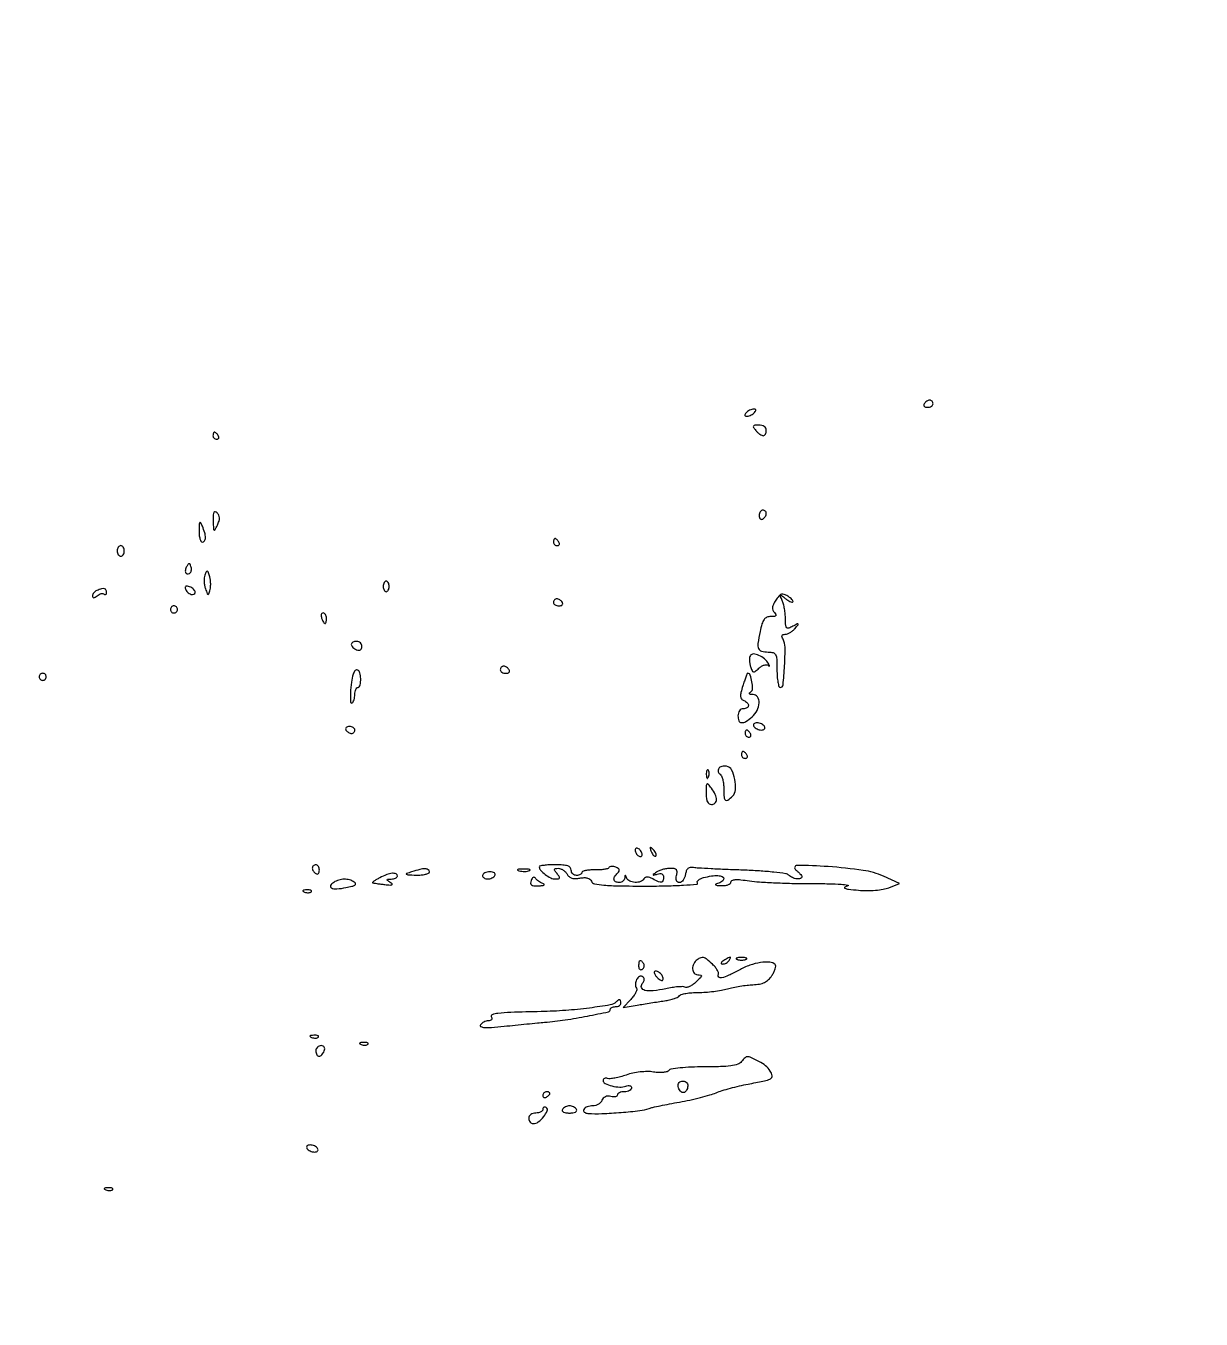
# Model space of a CAD drawing. Extents: x 0 to 4160, y 0 to 3120.
# Drawn here: x 938.2 to 1269.6, y 2323.9 to 2688.6 of the extents above; entities that cross this region are included whole.
import ezdxf

# ---------------------------------------------------------------- set-up
doc = ezdxf.new("R2010")
doc.units = 0

msp = doc.modelspace()

# ---------------------------------------------------------------- linework, layer by layer
for points in [[(4159.499279, 606.274193, 0.000001), (4159.667734, 974.478125, 0.000057)], [(1464, 3119.996847, 0.000069), (1048.172693, 3119.935785, 0.000194), (757.647081, 3119.740147, 0.000002), (520.492565, 3119.487217, 0.4139)], [(1964.75, 0.149832, 0.000016), (2717.930904, 0.232101, 0.000028), (3351.473438, 0.357111)]]:
    msp.add_lwpolyline(points, format="xyb")
for points in [[(1191.5, 2582, 0.139169), (1191.392057, 2581.620352, 0.191142), (1191.521475, 2581.29375, 0.138808), (1191.889346, 2581.073267, 0.066118), (1192.440983, 2581, 0.062283), (1193.037096, 2581.074545, 0.080552), (1193.542039, 2581.29375, 0.097988), (1193.879982, 2581.618621, 0.153634), (1194, 2582, 0.092995), (1193.928382, 2582.381732, 0.096318), (1193.723586, 2582.70625, 0.099231), (1193.418051, 2582.923444, 0.105429), (1193.059017, 2583, 0.089642), (1192.653442, 2582.926698, 0.053229), (1192.2129, 2582.70625, 0.051032), (1191.806203, 2582.382515, 0.06081)], [(1142, 2580, 0.039081), (1141.48371, 2579.622222, 0.066537), (1141.128406, 2579.223677, 0.099385), (1140.979479, 2578.868563, 0.251186), (1141.057921, 2578.608746, 0.187837), (1141.351673, 2578.479655, 0.06045), (1141.834656, 2578.517427, 0.050517), (1142.411244, 2578.695628, 0.038238), (1143, 2579, 0.039081), (1143.51629, 2579.377778, 0.066537), (1143.871594, 2579.776323, 0.099385), (1144.020521, 2580.131437, 0.251186), (1143.942079, 2580.391254, 0.187837), (1143.648327, 2580.520345, 0.06045), (1143.165344, 2580.482573, 0.050517), (1142.588756, 2580.304372, 0.038238)], [(1144, 2574.5, 0.031583), (1144.54111, 2573.925951, 0.034151), (1145.136985, 2573.440625, 0.036411), (1145.700558, 2573.100931, 0.117955), (1146.122445, 2573, 0.167044), (1146.457225, 2573.115056, 0.095133), (1146.742218, 2573.440625, 0.075975), (1146.93488, 2573.926247, 0.056567), (1147, 2574.5, 0.132926), (1146.840705, 2575.088601, 0.107148), (1146.396259, 2575.573317, 0.089651), (1145.713548, 2575.891732, 0.064485), (1144.877555, 2576, 0.02153), (1143.749908, 2575.95142, 0.243483), (1143.38379, 2575.719951, 0.285199), (1143.394365, 2575.317973, 0.027702)], [(991, 2573, 0.105053), (991.081062, 2572.618444, 0.099167), (991.311086, 2572.29375, 0.09642), (991.654762, 2572.076123, 0.093332), (992.059017, 2572, 0.108972), (992.413961, 2572.078288, 0.182303), (992.6254, 2572.29375, 0.161196), (992.656512, 2572.6179, 0.082592), (992.5, 2573, 0.029505), (992.231006, 2573.382774, 0.035638), (991.933975, 2573.70625, 0.038439), (991.65171, 2573.934461, 0.151918), (991.440983, 2574, 0.210953), (991.272352, 2573.92554, 0.081139), (991.129539, 2573.70625, 0.061769), (991.032345, 2573.382849, 0.042167)], [(991.06768, 2548.95, 0.003356), (991.126407, 2546.719846, 0.19034), (991.28792, 2546.34744, 0.505637), (991.531359, 2546.384455, 0.008664), (992.235053, 2547.782627, 0.033133), (992.697352, 2548.931016, 0.08422), (992.82981, 2549.816857, 0.109136), (992.651726, 2550.554058, 0.082929), (992.167373, 2551.232627, 0.118227), (991.625077, 2551.565139, 0.375409), (991.264494, 2551.411162, 0.104506), (991.078609, 2550.653861, 0.013015)], [(1145, 2550.440983, 0.066118), (1145.073267, 2549.889346, 0.138808), (1145.29375, 2549.521475, 0.191142), (1145.620352, 2549.392057, 0.139169), (1146, 2549.5, 0.06081), (1146.382515, 2549.806203, 0.051032), (1146.70625, 2550.2129, 0.053229), (1146.926698, 2550.653442, 0.089642), (1147, 2551.059017, 0.105429), (1146.923444, 2551.418051, 0.099231), (1146.70625, 2551.723586, 0.096318), (1146.381732, 2551.928382, 0.092995), (1146, 2552, 0.153634), (1145.618621, 2551.879982, 0.097988), (1145.29375, 2551.542039, 0.080552), (1145.074545, 2551.037096, 0.062283)], [(987.070285, 2546.25, 0.029148), (987.115952, 2545.004754, 0.045955), (987.314396, 2543.954688, 0.058404), (987.619968, 2543.222366, 0.271066), (988, 2543, 0.255204), (988.635791, 2543.34712, 0.143808), (988.89038, 2544.213987, 0.073362), (988.681619, 2545.629152, 0.028241), (988, 2547.5, 0.018923), (987.521716, 2548.506264, 0.552992), (987.287152, 2548.524829, 0.150234), (987.12949, 2548.080913, 0.005351)], [(964, 2540.5, 0.064853), (964.074694, 2539.926543, 0.082425), (964.29375, 2539.440625, 0.098894), (964.618646, 2539.115568, 0.148195), (965, 2539, 0.148195), (965.381354, 2539.115568, 0.098894), (965.70625, 2539.440625, 0.082425), (965.925306, 2539.926543, 0.064853), (966, 2540.5, 0.064853), (965.925306, 2541.073457, 0.082425), (965.70625, 2541.559375, 0.098894), (965.381354, 2541.884432, 0.148195), (965, 2542, 0.148195), (964.618646, 2541.884432, 0.098894), (964.29375, 2541.559375, 0.082425), (964.074694, 2541.073457, 0.064853)], [(1087, 2543, 0.105053), (1087.081062, 2542.618444, 0.099167), (1087.311086, 2542.29375, 0.09642), (1087.654762, 2542.076123, 0.093332), (1088.059017, 2542, 0.108972), (1088.413961, 2542.078288, 0.182303), (1088.6254, 2542.29375, 0.161196), (1088.656512, 2542.6179, 0.082592), (1088.5, 2543, 0.029505), (1088.231006, 2543.382774, 0.035638), (1087.933975, 2543.70625, 0.038439), (1087.65171, 2543.934461, 0.151918), (1087.440983, 2544, 0.210953), (1087.272352, 2543.92554, 0.081139), (1087.129539, 2543.70625, 0.061769), (1087.032345, 2543.382849, 0.042167)], [(983.582949, 2536.134215, 0.052326), (983.327923, 2535.604943, 0.061761), (983.20609, 2535.06291, 0.07231), (983.228156, 2534.59012, 0.149701), (983.399864, 2534.266802, 0.208213), (984.031223, 2534.018401, 0.228122), (984.610436, 2534.323111, 0.143258), (984.913564, 2535.144952, 0.097944), (984.787251, 2536.138246, 0.033951), (984.536207, 2536.749629, 0.286646), (984.294341, 2536.899578, 0.233206), (984.012891, 2536.759582, 0.024362)], [(988.706678, 2533.677999, 0.067191), (988.517777, 2532.879244, 0.035058), (988.489126, 2531.854882, 0.03411), (988.608023, 2530.781487, 0.043979), (988.869088, 2529.824853, 0.005666), (989.402337, 2528.432056, 0.259782), (989.631412, 2528.244722, 0.381232), (989.841485, 2528.37389, 0.008822), (990.182455, 2529.589708, 0.045944), (990.328499, 2530.472472, 0.028572), (990.344258, 2531.522739, 0.02855), (990.240044, 2532.569739, 0.0453), (990.020046, 2533.442854, 0.01046), (989.60092, 2534.562158, 0.259186), (989.354219, 2534.763448, 0.342857), (989.106859, 2534.633589, 0.015092)], [(1039, 2530.5, 0.053595), (1039.06169, 2529.926139, 0.073362), (1039.244792, 2529.440625, 0.093122), (1039.515341, 2529.114688, 0.17482), (1039.833333, 2529, 0.17482), (1040.151326, 2529.114688, 0.093122), (1040.421875, 2529.440625, 0.073362), (1040.604977, 2529.926139, 0.053595), (1040.666667, 2530.5, 0.053595), (1040.604977, 2531.073861, 0.073362), (1040.421875, 2531.559375, 0.093122), (1040.151326, 2531.885312, 0.17482), (1039.833333, 2532, 0.17482), (1039.515341, 2531.885312, 0.093122), (1039.244792, 2531.559375, 0.073362), (1039.06169, 2531.073861, 0.053595)], [(958.25, 2529.337719, 0.065736), (957.772069, 2529.067358, 0.061072), (957.367188, 2528.676258, 0.065213), (957.092747, 2528.229112, 0.105447), (957, 2527.794222, 0.131986), (957.096872, 2527.433635, 0.282543), (957.340836, 2527.301887, 0.130092), (957.750679, 2527.435119, 0.029931), (958.342009, 2527.868879, -0.050768), (958.904134, 2528.246292, -0.066538), (959.483088, 2528.462194, -0.082297), (959.989854, 2528.492554, -0.171918), (960.342009, 2528.324657, 0.113033), (960.592176, 2528.167715, 0.253554), (960.806715, 2528.20266, 0.172529), (960.953729, 2528.43152, 0.057388), (961, 2528.833333, 0.114069), (960.83877, 2529.530855, 0.238125), (960.406042, 2529.859094, 0.118676), (959.612346, 2529.815516, 0.023112)], [(983.22894, 2529.81318, 0.120025), (983.819479, 2528.872631, 0.106345), (984.801325, 2528.257968, 0.180578), (985.626672, 2528.266106, 0.310331), (986, 2528.809678, 0.13514), (985.884859, 2529.227906, 0.062067), (985.534829, 2529.677724, 0.054888), (985.022161, 2530.088813, 0.049992), (984.41644, 2530.393691, 0.045328), (983.780247, 2530.573751, 0.161356), (983.366128, 2530.517614, 0.257062), (983.181849, 2530.25556, 0.108271)], [(1149.650797, 2526.589801, 0.029396), (1148.976323, 2525.415257, 0.088066), (1148.715428, 2524.5307, 0.126745), (1148.818787, 2523.802593, 0.098375), (1149.265243, 2523.134757, -0.054301), (1149.70486, 2522.587663, -0.335257), (1149.67828, 2522.25, -0.190805), (1149.275586, 2522.046356, -0.022785), (1148.258849, 2522, 0.09982), (1147.152278, 2521.776861, 0.139085), (1146.367438, 2521.14948, 0.083468), (1145.775524, 2519.934961, 0.019949), (1145.224482, 2517.75, 0.015098), (1144.629235, 2514.421463, 0.133902), (1144.805236, 2512.955079, 0.242309), (1145.656584, 2512.223812, 0.05862), (1147.559017, 2512, -0.06724), (1148.933186, 2511.814363, -0.215256), (1149.627951, 2511.237911, -0.103479), (1149.937069, 2510.016804, -0.010429), (1150, 2507, 0.017144), (1150.065739, 2505.08333, 0.027929), (1150.267659, 2503.46875, 0.027083), (1150.554905, 2502.26588, 0.332009), (1150.911179, 2502, 0.385916), (1151.723821, 2502.736983, 0.00988), (1152.14065, 2508.083032, 0.014842), (1152.289655, 2513.333391, 0.128435), (1151.70031, 2515.577865, -0.055106), (1151.435574, 2516.200291, -0.178775), (1151.462827, 2516.640971, -0.212955), (1151.759496, 2516.909461, -0.079149), (1152.327865, 2517, 0.091252), (1152.973407, 2517.118803, 0.043072), (1153.739013, 2517.488718, 0.040767), (1154.496939, 2518.027146, 0.045502), (1155.127555, 2518.66372, 0.004813), (1155.959258, 2519.691942, 0.398167), (1155.942962, 2519.878033, 0.30911), (1155.7306, 2519.904936, 0.003951), (1154.470498, 2519.246543, -0.035346), (1153.30165, 2518.726365, -0.29222), (1152.760262, 2518.847745, -0.179939), (1152.476591, 2519.473586, -0.01413), (1152.39987, 2521.332823, 0.022603), (1152.320705, 2522.691948, 0.017631), (1152.116261, 2524.157142, 0.017956), (1151.828061, 2525.510574, 0.040814), (1151.492142, 2526.5, -0.006387), (1150.982536, 2527.718534, -0.345514), (1151.047913, 2527.944179, -0.331901), (1151.28769, 2527.939986, -0.006152), (1152.336935, 2527.107499, 0.025873), (1153.023881, 2526.605288, 0.039353), (1153.672026, 2526.250463, 0.045671), (1154.202731, 2526.068128, 0.262025), (1154.478688, 2526.145354, 0.330588), (1154.515092, 2526.391483, 0.06042), (1154.233617, 2526.792155, 0.044362), (1153.72569, 2527.264419, 0.025535), (1153.040076, 2527.742899, 0.052123), (1151.993632, 2528.253684, 0.17111), (1151.235898, 2528.262022, 0.137228), (1150.536807, 2527.783044, 0.029338)], [(979, 2524, 0.099038), (979.076342, 2523.618362, 0.097945), (979.29375, 2523.29375, 0.097945), (979.618362, 2523.076342, 0.099038), (980, 2523, 0.099038), (980.381638, 2523.076342, 0.097945), (980.70625, 2523.29375, 0.097945), (980.923658, 2523.618362, 0.099038), (981, 2524, 0.099038), (980.923658, 2524.381638, 0.097945), (980.70625, 2524.70625, 0.097945), (980.381638, 2524.923658, 0.099038), (980, 2525, 0.099038), (979.618362, 2524.923658, 0.097945), (979.29375, 2524.70625, 0.097945), (979.076342, 2524.381638, 0.099038)], [(1087, 2526, 0.153634), (1087.120018, 2525.618621, 0.097988), (1087.457961, 2525.29375, 0.080552), (1087.962904, 2525.074545, 0.062283), (1088.559017, 2525, 0.066118), (1089.110654, 2525.073267, 0.138808), (1089.478525, 2525.29375, 0.191142), (1089.607943, 2525.620352, 0.139169), (1089.5, 2526, 0.06081), (1089.193797, 2526.382515, 0.051032), (1088.7871, 2526.70625, 0.053229), (1088.346558, 2526.926698, 0.089642), (1087.940983, 2527, 0.105429), (1087.581949, 2526.923444, 0.099231), (1087.276414, 2526.70625, 0.096318), (1087.071618, 2526.381732, 0.092995)], [(1021.638374, 2521.5, 0.02136), (1021.887494, 2520.925442, 0.030395), (1022.160341, 2520.440625, 0.030693), (1022.420671, 2520.087111, 0.222225), (1022.606989, 2520, 0.289661), (1022.758929, 2520.096084, 0.046727), (1022.884553, 2520.440625, 0.039339), (1022.971531, 2520.925176, 0.024748), (1023, 2521.5, 0.062722), (1022.92777, 2522.073532, 0.08088), (1022.715469, 2522.559375, 0.098158), (1022.400789, 2522.884506, 0.152681), (1022.031385, 2523, 0.184534), (1021.710807, 2522.877514, 0.147206), (1021.516384, 2522.559375, 0.100118), (1021.488865, 2522.074366, 0.055937)], [(1030, 2514.106989, 0.13875), (1030.108626, 2513.723081, 0.061199), (1030.440625, 2513.307216, 0.053891), (1030.926204, 2512.924763, 0.048303), (1031.5, 2512.638374, 0.075244), (1032.114961, 2512.503306, 0.151899), (1032.592642, 2512.617923, 0.166113), (1032.893789, 2512.972145, 0.094119), (1033, 2513.531385, 0.10122), (1032.885371, 2514.091819, 0.098432), (1032.559375, 2514.568594, 0.097416), (1032.072505, 2514.887999, 0.096899), (1031.5, 2515, 0.057609), (1030.926285, 2514.933678, 0.076852), (1030.440625, 2514.737678, 0.095748), (1030.115158, 2514.447641, 0.164455)], [(1142.496141, 2510.993756, 0.101856), (1142.301421, 2510.461248, 0.039336), (1142.247007, 2509.672953, 0.036899), (1142.32151, 2508.782545, 0.03754), (1142.526018, 2507.918025, 0.023666), (1142.963015, 2506.737949, 0.24671), (1143.350394, 2506.421437, 0.218818), (1143.863251, 2506.541274, 0.018795), (1144.921717, 2507.429155, -0.045199), (1145.648961, 2507.976552, -0.061311), (1146.394576, 2508.320693, -0.076818), (1147.045512, 2508.423482, -0.187148), (1147.491477, 2508.252182, 0.042635), (1147.76395, 2508.044387, 0.517833), (1147.86675, 2508.086561, 0.171396), (1147.842935, 2508.295242, 0.017234), (1147.604632, 2508.744623, 0.089247), (1146.491384, 2510.066119, 0.069603), (1144.891575, 2511.055174, 0.083994), (1143.373552, 2511.438169, 0.281276)], [(942, 2505, 0.099038), (942.076342, 2504.618362, 0.097945), (942.29375, 2504.29375, 0.097945), (942.618362, 2504.076342, 0.099038), (943, 2504, 0.099038), (943.381638, 2504.076342, 0.097945), (943.70625, 2504.29375, 0.097945), (943.923658, 2504.618362, 0.099038), (944, 2505, 0.099038), (943.923658, 2505.381638, 0.097945), (943.70625, 2505.70625, 0.097945), (943.381638, 2505.923658, 0.099038), (943, 2506, 0.099038), (942.618362, 2505.923658, 0.097945), (942.29375, 2505.70625, 0.097945), (942.076342, 2505.381638, 0.099038)], [(1030.537011, 2505.75, 0.044837), (1030.026453, 2503.469505, 0.02257), (1029.774397, 2500.528759, 0.0171), (1029.757995, 2497.87239, 0.578002), (1030.20899, 2497.629163, 0.131093), (1030.51316, 2497.951426, 0.045308), (1030.767641, 2498.544592, 0.041277), (1030.941595, 2499.280201, 0.037443), (1031, 2500.059017, -0.044119), (1031.06569, 2500.802031, -0.063926), (1031.262675, 2501.429836, -0.083727), (1031.552447, 2501.854505, -0.203999), (1031.894213, 2502, 0.25376), (1032.226595, 2502.1803, 0.071423), (1032.483389, 2502.734168, 0.0534), (1032.6344, 2503.541845, 0.033957), (1032.644213, 2504.499294, 0.050149), (1032.386611, 2506.117645, 0.196751), (1031.789651, 2506.908469, 0.367728), (1031.111214, 2506.792636, 0.097071)], [(1072, 2507, 0.153634), (1072.120018, 2506.618621, 0.097988), (1072.457961, 2506.29375, 0.080552), (1072.962904, 2506.074545, 0.062283), (1073.559017, 2506, 0.066118), (1074.110654, 2506.073267, 0.138808), (1074.478525, 2506.29375, 0.191142), (1074.607943, 2506.620352, 0.139169), (1074.5, 2507, 0.06081), (1074.193797, 2507.382515, 0.051032), (1073.7871, 2507.70625, 0.053229), (1073.346558, 2507.926698, 0.089642), (1072.940983, 2508, 0.105429), (1072.581949, 2507.923444, 0.099231), (1072.276414, 2507.70625, 0.096318), (1072.071618, 2507.381732, 0.092995)], [(1140.369129, 2502.420864, 0.0152), (1139.840968, 2500.534066, 0.076304), (1139.742448, 2499.445148, 0.154546), (1140.004648, 2498.766622, 0.13302), (1140.624439, 2498.313875, -0.094349), (1141.632795, 2497.689317, -0.224101), (1141.957972, 2496.891872, -0.269047), (1141.535072, 2496.245509, -0.116973), (1140.5, 2496, 0.130775), (1139.924246, 2495.846791, 0.10214), (1139.4375, 2495.416667, 0.08892), (1139.111864, 2494.769411, 0.072314), (1139, 2494, 0.095176), (1139.263879, 2492.626292, 0.288017), (1139.999973, 2492.089165, 0.161674), (1141.212209, 2492.400052, 0.034133), (1142.988569, 2493.722241, 0.097132), (1144.418883, 2495.531172, 0.108894), (1144.985452, 2497.674304, 0.158839), (1144.521451, 2499.328148, 0.24829), (1143.25, 2500.015313, -0.027776), (1142.554132, 2500.06011, -0.191162), (1142.258772, 2500.220542, -0.372152), (1142.262778, 2500.454729, -0.065661), (1142.624106, 2500.765313, 0.251135), (1143.102424, 2501.641242, 0.042069), (1142.951358, 2503.615699, 0.042395), (1142.48056, 2505.4972, 0.320567), (1141.776915, 2506, 0.302831), (1141.631016, 2505.902713, 0.004961), (1141.24477, 2504.948629, 0.011001), (1140.819312, 2503.792929, 0.006851)], [(1028.5, 2490, 0.06081), (1028.806203, 2489.617485, 0.051032), (1029.2129, 2489.29375, 0.053229), (1029.653442, 2489.073302, 0.089642), (1030.059017, 2489, 0.105429), (1030.418051, 2489.076556, 0.099231), (1030.723586, 2489.29375, 0.096318), (1030.928382, 2489.618268, 0.092995), (1031, 2490, 0.153634), (1030.879982, 2490.381379, 0.097988), (1030.542039, 2490.70625, 0.080552), (1030.037096, 2490.925455, 0.062283), (1029.440983, 2491, 0.066118), (1028.889346, 2490.926733, 0.138808), (1028.521475, 2490.70625, 0.191142), (1028.392057, 2490.379648, 0.139169)], [(1143.5, 2491, 0.091204), (1143.846464, 2490.617096, 0.053126), (1144.377112, 2490.29375, 0.050746), (1144.99842, 2490.074178, 0.059645), (1145.618034, 2490, 0.069308), (1146.146634, 2490.073627, 0.14379), (1146.495862, 2490.29375, 0.190139), (1146.613866, 2490.620091, 0.131946), (1146.5, 2491, 0.091204), (1146.153536, 2491.382904, 0.053126), (1145.622888, 2491.70625, 0.050746), (1145.00158, 2491.925822, 0.059645), (1144.381966, 2492, 0.069308), (1143.853366, 2491.926373, 0.14379), (1143.504138, 2491.70625, 0.190139), (1143.386134, 2491.379909, 0.131946)], [(1141, 2489, 0.105053), (1141.081062, 2488.618444, 0.099167), (1141.311086, 2488.29375, 0.09642), (1141.654762, 2488.076123, 0.093332), (1142.059017, 2488, 0.108972), (1142.413961, 2488.078288, 0.182303), (1142.6254, 2488.29375, 0.161196), (1142.656512, 2488.6179, 0.082592), (1142.5, 2489, 0.029505), (1142.231006, 2489.382774, 0.035638), (1141.933975, 2489.70625, 0.038439), (1141.65171, 2489.934461, 0.151918), (1141.440983, 2490, 0.210953), (1141.272352, 2489.92554, 0.081139), (1141.129539, 2489.70625, 0.061769), (1141.032345, 2489.382849, 0.042167)], [(1140, 2483, 0.105053), (1140.081062, 2482.618444, 0.099167), (1140.311086, 2482.29375, 0.09642), (1140.654762, 2482.076123, 0.093332), (1141.059017, 2482, 0.108972), (1141.413961, 2482.078288, 0.182303), (1141.6254, 2482.29375, 0.161196), (1141.656512, 2482.6179, 0.082592), (1141.5, 2483, 0.029505), (1141.231006, 2483.382774, 0.035638), (1140.933975, 2483.70625, 0.038439), (1140.65171, 2483.934461, 0.151918), (1140.440983, 2484, 0.210953), (1140.272352, 2483.92554, 0.081139), (1140.129539, 2483.70625, 0.061769), (1140.032345, 2483.382849, 0.042167)], [(1133.576925, 2479.124467, 0.102147), (1133.422022, 2478.700092, 0.098624), (1133.444973, 2478.243405, 0.097183), (1133.642244, 2477.825006, 0.096014), (1133.983688, 2477.510081, -0.158376), (1134.376563, 2477.046548, -0.03606), (1134.701458, 2476.055686, -0.033859), (1134.925368, 2474.804364, -0.02735), (1135, 2473.440983, 0.016013), (1135.077657, 2471.016791, 0.203405), (1135.478094, 2470.219373, 0.349773), (1136.164505, 2470.197994, 0.035913), (1137.478702, 2471.335845, 0.180836), (1138.31733, 2473.176109, 0.066397), (1138.135108, 2476.07337, 0.068107), (1137.221473, 2478.728471, 0.232331), (1135.803476, 2479.799331, 0.060926), (1135.139751, 2479.844902, 0.06036), (1134.482413, 2479.729544, 0.065944), (1133.929768, 2479.478765, 0.115391)], [(1130.078947, 2477.416667, 0.018894), (1130.137993, 2476.670344, 0.168741), (1130.279315, 2476.37858, 0.470617), (1130.461564, 2476.395823, 0.054073), (1130.683114, 2476.8125, 0.051402), (1130.839148, 2477.359369, 0.05415), (1130.876576, 2477.916927, 0.060344), (1130.797407, 2478.402231, 0.126455), (1130.604167, 2478.729167, 0.296942), (1130.385309, 2478.77538, 0.208169), (1130.200665, 2478.592839, 0.077125), (1130.089945, 2478.112848, 0.028489)], [(1130.031803, 2472.25, 0.02863), (1130.101643, 2470.779491, 0.080073), (1130.370633, 2469.786366, 0.131328), (1130.839403, 2469.213124, 0.15732), (1131.5, 2469, 0.186302), (1132.515768, 2469.392088, 0.209763), (1132.940543, 2470.341986, 0.116002), (1132.605525, 2471.812539, 0.048186), (1131.531803, 2473.55887, 0.013338), (1130.603447, 2474.720518, 0.419068), (1130.272293, 2474.745806, 0.208286), (1130.075203, 2474.330011, 0.005538)], [(1110, 2456.118034, 0.085235), (1110.073533, 2455.689814, 0.053414), (1110.29375, 2455.230237, 0.051777), (1110.617474, 2454.810561, 0.064269), (1111, 2454.5, 0.076764), (1111.382383, 2454.338175, 0.154201), (1111.70625, 2454.357263, 0.186277), (1111.920761, 2454.550471, 0.117858), (1112, 2454.881966, 0.085235), (1111.926467, 2455.310186, 0.053414), (1111.70625, 2455.769763, 0.051777), (1111.382526, 2456.189439, 0.064269), (1111, 2456.5, 0.076764), (1110.617617, 2456.661825, 0.154201), (1110.29375, 2456.642737, 0.186277), (1110.079239, 2456.449529, 0.117858)], [(1114.564293, 2455.706872, 0.036269), (1114.866277, 2455.059266, 0.070189), (1115.210949, 2454.604915, 0.120343), (1115.538684, 2454.40751, 0.278911), (1115.806872, 2454.473539, 0.20742), (1115.927901, 2454.779789, 0.082976), (1115.837219, 2455.231185, 0.063152), (1115.558688, 2455.753423, 0.043285), (1115.124088, 2456.266667, 0.011214), (1114.463552, 2456.893514, 0.400052), (1114.270328, 2456.888819, 0.286372), (1114.21821, 2456.663782, 0.008399)], [(1019, 2451.059017, 0.089642), (1019.073302, 2450.653442, 0.053229), (1019.29375, 2450.2129, 0.051032), (1019.617485, 2449.806203, 0.06081), (1020, 2449.5, 0.139169), (1020.379648, 2449.392057, 0.191142), (1020.70625, 2449.521475, 0.138808), (1020.926733, 2449.889346, 0.066118), (1021, 2450.440983, 0.062283), (1020.925455, 2451.037096, 0.080552), (1020.70625, 2451.542039, 0.097988), (1020.381379, 2451.879982, 0.153634), (1020, 2452, 0.092995), (1019.618268, 2451.928382, 0.096318), (1019.29375, 2451.723586, 0.099231), (1019.076556, 2451.418051, 0.105429)], [(1047, 2450, 0.008407), (1045.561142, 2449.512375, 0.604142), (1045.533299, 2449.315248, 0.147695), (1045.945251, 2449.17372, 0.002769), (1048.25, 2449.09968, 0.025191), (1049.687112, 2449.133885, 0.040386), (1050.898438, 2449.323031, 0.048902), (1051.756638, 2449.620204, 0.292899), (1052, 2450, 0.253534), (1051.667965, 2450.612724, 0.145409), (1050.840455, 2450.858578, 0.061982), (1049.352892, 2450.673461, 0.015582)], [(1077.269032, 2450.307009, 0.037336), (1078.036634, 2450.167106, 0.029507), (1078.880008, 2450.127736, 0.030339), (1079.671085, 2450.185595, 0.06278), (1080.269032, 2450.344063, 0.31318), (1080.386009, 2450.52287, 0.333666), (1080.257153, 2450.684921, 0.052471), (1079.580113, 2450.787295, 0.014395), (1078.5, 2450.805051, 0.012823), (1077.431793, 2450.764444, 0.080377), (1076.900903, 2450.643467, 0.597527), (1076.883358, 2450.48334, 0.087174)], [(1083, 2451.428571, 0.185813), (1083.38121, 2450.4382, 0.047604), (1084.670862, 2449.258767, 0.048226), (1086.230131, 2448.304331, 0.11371), (1087.551016, 2448, 0.032548), (1088.409001, 2448.055911, 0.295642), (1088.681329, 2448.287652, 0.228254), (1088.617699, 2448.687057, 0.021484), (1088, 2449.5, -0.020071), (1087.381427, 2450.309338, -0.209915), (1087.300891, 2450.709448, -0.310516), (1087.547581, 2450.94086, -0.037843), (1088.327865, 2451, -0.089621), (1088.997478, 2450.879005, -0.056329), (1089.70849, 2450.517775, -0.054279), (1090.351111, 2449.986252, -0.065363), (1090.819316, 2449.358382, 0.090815), (1091.398352, 2448.658715, 0.099837), (1092.170126, 2448.237785, 0.081365), (1093.174232, 2448.09841, 0.041132), (1094.447822, 2448.234777, -0.03735), (1095.650773, 2448.372776, -0.074811), (1096.599554, 2448.268186, -0.102231), (1097.27794, 2447.929634, -0.135251), (1097.685805, 2447.376395, 0.25698), (1098.530848, 2446.662724, 0.027397), (1101.167553, 2446.281845, 0.018426), (1105.491901, 2446.057501, 0.003746), (1113.166006, 2446, 0.005331), (1118.96686, 2446.061846, 0.010033), (1123.647041, 2446.25566, 0.004909), (1127.38641, 2446.522626, 0.560436), (1127.570264, 2446.88631, -0.242686), (1127.540412, 2447.271182, -0.113219), (1127.841036, 2447.688527, -0.073287), (1128.443073, 2448.078477, -0.041671), (1129.261247, 2448.372655, -0.026422), (1131.528747, 2448.85367, -0.052126), (1133.365503, 2448.949351, -0.081103), (1134.584076, 2448.684566, -0.307961), (1135, 2448.073324, -0.159836), (1134.872626, 2447.68505, -0.067019), (1134.485938, 2447.284521, -0.05682), (1133.919531, 2446.932857, -0.046657), (1133.25, 2446.689326, 0.049066), (1132.717606, 2446.492773, 0.602595), (1132.71179, 2446.323916, 0.109045), (1133.150445, 2446.186617, 0.010989), (1134.25, 2446.116001, 0.039108), (1135.303136, 2446.153951, 0.059614), (1136.192188, 2446.365199, 0.080009), (1136.796106, 2446.704634, 0.22863), (1137, 2447.127229, -0.306127), (1137.313844, 2447.591794, -0.079704), (1138.239423, 2447.802128, -0.04157), (1139.816588, 2447.77261, -0.011831), (1142.25, 2447.465687, 0.021038), (1145.074488, 2447.162142, 0.005495), (1149.629688, 2446.915925, 0.005574), (1154.829295, 2446.750202, 0.005676), (1160, 2446.701795, -0.005229), (1164.633603, 2446.662556, -0.012254), (1168.09375, 2446.512176, -0.024927), (1169.985657, 2446.288302, -0.800006), (1170, 2446.021345, 0.061025), (1169.126366, 2445.655184, 0.629037), (1169.147209, 2445.362025, 0.067435), (1170.160723, 2445.111683, 0.005025), (1173, 2444.834144, 0.022209), (1175.343466, 2444.733362, 0.019944), (1177.772829, 2444.833786, 0.020572), (1179.960364, 2445.102743, 0.052401), (1181.5, 2445.525836), (1184.5, 2446.6994), (1180, 2448.759748, 0.07243), (1174.322595, 2450.421605, 0.016721), (1164.386772, 2451.485913, 0.018052), (1155.658173, 2451.810519, 0.723338), (1155.25, 2450.576473, -0.021837), (1155.92004, 2450.033018, -0.027726), (1156.485938, 2449.472567, -0.027821), (1156.894842, 2448.966051, -0.15716), (1157, 2448.639757, -0.329257), (1156.620467, 2448.125891, -0.102751), (1155.606989, 2448.030646, -0.075259), (1154.350432, 2448.366688, -0.093735), (1153.353513, 2449.046487, 0.162837), (1152.489799, 2449.477168, 0.007185), (1149.117774, 2449.902073, 0.011511), (1145.040299, 2450.26164, 0.007907), (1140.403513, 2450.489584, -0.001861), (1135.698561, 2450.663881, -0.002452), (1131.409299, 2450.859842, -0.001775), (1127.816495, 2451.054433, -0.023665), (1126.500484, 2451.193097, 0.071025), (1125.56257, 2451.202935, 0.142449), (1124.890289, 2450.907284, 0.129655), (1124.4416, 2450.27292, 0.054166), (1124.180933, 2449.25, -0.05551), (1123.959189, 2448.389469, -0.068011), (1123.562215, 2447.660937, -0.081192), (1123.058959, 2447.168987, -0.154208), (1122.524069, 2447, -0.135604), (1122.004965, 2447.143423, -0.162719), (1121.676574, 2447.526211, -0.112909), (1121.574186, 2448.154346, -0.04816), (1121.710251, 2449, 0.052832), (1121.862689, 2450.007171, 0.200944), (1121.64798, 2450.591808, 0.171805), (1121.050044, 2450.904577, 0.037048), (1119.866631, 2450.984687, 0.038478), (1118.85059, 2450.899765, 0.028883), (1117.754573, 2450.656911, 0.029512), (1116.74431, 2450.305428, 0.057506), (1116, 2449.890355, 0.003906), (1115.131166, 2449.255005, 0.360133), (1115.096279, 2449.112588, 0.369295), (1115.228731, 2449.054679, 0.003969), (1116.25, 2449.374283, -0.057866), (1116.999733, 2449.52285, -0.140308), (1117.54793, 2449.412425, -0.1746), (1117.88096, 2449.053155, -0.100789), (1118, 2448.468615, -0.066832), (1117.864728, 2447.461101, -0.295705), (1117.439429, 2447.081379, -0.14573), (1116.642433, 2447.190123, -0.016593), (1114.994947, 2448.002704, 0.037319), (1114.13183, 2448.384834, 0.085757), (1113.433998, 2448.505409, 0.122593), (1112.895305, 2448.371313, 0.133099), (1112.501671, 2448.002704, -0.177482), (1111.53073, 2447.239905, -0.091672), (1109.979316, 2447.034273, -0.093426), (1108.482214, 2447.396465, -0.19325), (1107.662281, 2448.25, 0.009076), (1107.382013, 2448.909806, 0.295955), (1107.242982, 2449, 0.382689), (1107.135242, 2448.903389, 0.011437), (1107.078947, 2448.25, -0.116386), (1106.934111, 2447.773019, -0.093931), (1106.582566, 2447.367188, -0.086824), (1106.078926, 2447.094381, -0.080979), (1105.5, 2447, -0.100922), (1104.500129, 2447.203894, -0.25737), (1104.058763, 2447.767143, -0.182638), (1104.232228, 2448.62096, -0.055975), (1105.067217, 2449.667217, 0.064808), (1105.47034, 2450.190985, 0.203202), (1105.52481, 2450.622436, 0.182702), (1105.250758, 2450.993002, 0.051594), (1104.599242, 2451.323543, 0.049565), (1103.977847, 2451.493753, 0.06162), (1103.379797, 2451.520817, 0.073871), (1102.893312, 2451.409301, 0.162512), (1102.60374, 2451.167854, -0.191896), (1102.221549, 2450.88446, -0.026196), (1101.229454, 2450.676653, -0.027033), (1099.973239, 2450.550554, -0.019793), (1098.571715, 2450.541567, 0.021903), (1097.202716, 2450.527013, 0.035567), (1096.049191, 2450.381441, 0.040464), (1095.218144, 2450.144698, 0.312733), (1095, 2449.830039, -0.175422), (1094.885345, 2449.513296, -0.092956), (1094.559375, 2449.243824, -0.073161), (1094.073869, 2449.061435, -0.053374), (1093.5, 2449, -0.099038), (1092.927543, 2449.114514, -0.097945), (1092.440625, 2449.440625, -0.097945), (1092.114514, 2449.927543, -0.099038), (1092, 2450.5, 0.188641), (1091.727332, 2451.196999, 0.12648), (1091, 2451.666667, 0.063857), (1089.673807, 2451.927513, 0.016668), (1087.5, 2452, 0.011922), (1085.77473, 2451.958857, 0.019658), (1084.321875, 2451.832143, 0.014477), (1083.18784, 2451.654643, 0.361232)], [(1025.02896, 2447.03906, 0.121096), (1024.153048, 2446.128234, 0.450715), (1024.374529, 2445.464466, 0.120666), (1025.88309, 2445.218424, 0.026744), (1028.496735, 2445.565365, 0.015214), (1030.160831, 2445.93028, 0.084225), (1030.99663, 2446.297875, 0.316479), (1031.151861, 2446.691794, 0.194478), (1030.848918, 2447.114535, 0.07241), (1029.468122, 2447.731622, 0.072295), (1027.967929, 2447.929846, 0.071168), (1026.452828, 2447.693006, 0.066788)], [(1038, 2448.324149, 0.011499), (1037.075134, 2447.817889, 0.023683), (1036.38125, 2447.371968, 0.033075), (1035.966268, 2447.033171, 0.592231), (1036, 2446.900721, 0.027257), (1036.330435, 2446.834582, 0.002074), (1037.232083, 2446.708532, 0.002849), (1038.309704, 2446.568686, 0.002166), (1039.492197, 2446.427276, 0.009774), (1040.916902, 2446.291318, 0.114333), (1041.465169, 2446.375351, 0.537316), (1041.51339, 2446.607357, 0.056522), (1040.992197, 2447.025984, -0.011474), (1040.172885, 2447.570674, -0.315874), (1040.089107, 2447.800743, -0.323695), (1040.276894, 2447.953221, -0.011788), (1041.25, 2447.984687, 0.045628), (1041.91983, 2448.051855, 0.065191), (1042.485938, 2448.240294, 0.08477), (1042.86845, 2448.513756, 0.197769), (1043, 2448.833333, 0.302003), (1042.598312, 2449.437719, 0.125429), (1041.58209, 2449.589299, 0.06544), (1039.986117, 2449.211941, 0.028749)], [(1067, 2449, 0.142666), (1067.111069, 2448.61866, 0.09965), (1067.423289, 2448.29375, 0.08433), (1067.890182, 2448.074854, 0.067639), (1068.440983, 2448, 0.061875), (1069.038022, 2448.074167, 0.051278), (1069.640225, 2448.29375, 0.053305), (1070.157656, 2448.617164, 0.08825), (1070.5, 2449, 0.202618), (1070.558599, 2449.378123, 0.181468), (1070.33165, 2449.70625, 0.104212), (1069.804599, 2449.928459, 0.047867), (1069.059017, 2450, 0.0466), (1068.270941, 2449.926392, 0.066561), (1067.604836, 2449.70625, 0.086673), (1067.155423, 2449.381985, 0.195654)], [(1080.670548, 2447.583846, 0.090149), (1080.527426, 2446.825752, 0.244246), (1080.768951, 2446.353005, 0.137365), (1081.446448, 2446.108509, 0.025592), (1082.781385, 2446.078947, 0.016295), (1083.811796, 2446.14252, 0.099265), (1084.320474, 2446.295472, 0.500675), (1084.351716, 2446.49881, 0.108206), (1084, 2446.728891, -0.035326), (1083.380923, 2447.016079, -0.028604), (1082.761192, 2447.406492, -0.029468), (1082.229537, 2447.834907, -0.063679), (1081.889163, 2448.23379, 0.166204), (1081.606815, 2448.453904, 0.208635), (1081.279225, 2448.428103, 0.125963), (1080.947344, 2448.124716, 0.053352)], [(1016.8125, 2444.316886, 0.051402), (1017.359369, 2444.160852, 0.05415), (1017.916927, 2444.123424, 0.060344), (1018.402231, 2444.202593, 0.126455), (1018.729167, 2444.395833, 0.296942), (1018.77538, 2444.614691, 0.208169), (1018.592839, 2444.799335, 0.077125), (1018.112848, 2444.910055, 0.028489), (1017.416667, 2444.921053, 0.018894), (1016.670344, 2444.862007, 0.168741), (1016.37858, 2444.720685, 0.470617), (1016.395823, 2444.538436, 0.054073)], [(1127.5, 2425.234687, 0.118807), (1126.522362, 2424.075555, 0.125229), (1126.204769, 2422.621196, 0.166626), (1126.644377, 2421.468622, 0.222621), (1127.644725, 2421, -0.047518), (1128.495192, 2420.918991, -0.424479), (1128.679583, 2420.636324, -0.140932), (1128.40116, 2420.132524, -0.00897), (1127.175616, 2418.948984, -0.032634), (1126.265146, 2418.205498, -0.044212), (1125.349962, 2417.667841, -0.051543), (1124.5563, 2417.387268, -0.200209), (1124.052105, 2417.467798, 0.141829), (1123.448772, 2417.635942, 0.01773), (1122.07717, 2417.573577, 0.019726), (1120.416784, 2417.372797, 0.01517), (1118.623652, 2417.027711, -0.028032), (1115.142732, 2416.450192, -0.083147), (1112.734223, 2416.588956, -0.251994), (1111.829862, 2417.377628, -0.269408), (1112.023035, 2418.527755, 0.045509), (1112.45414, 2419.155514, 0.125993), (1112.590928, 2419.669406, 0.164342), (1112.449781, 2420.100687, 0.094067), (1112.041495, 2420.474354, 0.287644), (1111.203226, 2420.468829, 0.134242), (1110.442944, 2419.631405, 0.103225), (1110.090845, 2418.331633, 0.154307), (1110.376807, 2417.199331, -0.207471), (1110.449144, 2416.701996, -0.048613), (1110.144316, 2415.896672, -0.042153), (1109.579883, 2414.961968, -0.030638), (1108.807344, 2414.023583), (1106.68385, 2411.744279), (1110.591925, 2412.41051, -0.001445), (1112.360539, 2412.706758, -0.000875), (1114.455407, 2413.047669, -0.000877), (1116.535924, 2413.378763, -0.001545), (1118.256268, 2413.644003, 0.019508), (1119.735005, 2413.926702, 0.024784), (1121.071502, 2414.307353, 0.024084), (1122.131216, 2414.724708, 0.149571), (1122.565285, 2415.105633, -0.191806), (1123.036183, 2415.454932, -0.022624), (1124.33558, 2415.73728, -0.024463), (1125.976057, 2415.934768, -0.017725), (1127.815619, 2416, 0.017893), (1129.869468, 2416.073524, 0.012773), (1132.159474, 2416.29661, 0.012921), (1134.334287, 2416.621957, 0.026765), (1136.006602, 2417.009736, -0.019298), (1137.614722, 2417.408015, -0.011185), (1139.573087, 2417.768068, -0.011169), (1141.555961, 2418.041672, -0.018422), (1143.242203, 2418.173364, 0.034461), (1145.095723, 2418.378068, 0.067973), (1146.501734, 2418.835634, 0.0773), (1147.615433, 2419.605194, 0.058017), (1148.572106, 2420.750392, 0.029824), (1149.131704, 2421.726823, 0.042437), (1149.498697, 2422.656557, 0.049582), (1149.647166, 2423.42011, 0.22312), (1149.496922, 2423.836764, 0.180442), (1147.966559, 2424.53607, 0.054952), (1145.378203, 2424.437112, 0.04818), (1142.329449, 2423.677145, 0.041125), (1139.307556, 2422.317555, -0.015729), (1136.39609, 2420.825681, -0.052713), (1134.375275, 2420.118237, -0.230777), (1133.573663, 2420.299342, -0.378848), (1133.463157, 2420.940387, 0.209475), (1133.534431, 2421.443983, 0.056363), (1133.22422, 2422.209546, 0.047015), (1132.637493, 2423.082901, 0.033827), (1131.833612, 2423.940387, 0.014281), (1130.226746, 2425.353888, 0.10101), (1129.315015, 2425.842033, 0.171308), (1128.512908, 2425.802625, 0.06138)], [(1135, 2425, 0.027275), (1134.445888, 2424.597454, 0.147021), (1134.239151, 2424.292684, 0.37991), (1134.327599, 2424.095709, 0.102799), (1134.690983, 2424.015313, 0.074131), (1135.192374, 2424.083483, 0.053889), (1135.713662, 2424.298248, 0.054031), (1136.175433, 2424.618541, 0.075854), (1136.5, 2425, 0.034464), (1136.886554, 2425.734105, 0.541951), (1136.758161, 2425.931144, 0.136158), (1136.281145, 2425.798791, 0.008108)], [(1138.75, 2425.337719, 0.057986), (1139.320008, 2425.181385, 0.037979), (1140, 2425.12966, 0.037979), (1140.679992, 2425.181385, 0.057986), (1141.25, 2425.337719, 0.174857), (1141.459382, 2425.525001, 0.447206), (1141.398438, 2425.693942, 0.078554), (1140.89144, 2425.810911, 0.017491), (1140, 2425.842105, 0.017491), (1139.10856, 2425.810911, 0.078554), (1138.601562, 2425.693942, 0.447206), (1138.540618, 2425.525001, 0.174857)], [(1111, 2423.440983, 0.067432), (1111.074611, 2422.890269, 0.140899), (1111.298542, 2422.524436, 0.190788), (1111.63036, 2422.397824, 0.136093), (1112.016312, 2422.510081, 0.090427), (1112.360589, 2422.820631, 0.095498), (1112.565079, 2423.22714, 0.099685), (1112.598899, 2423.665803, 0.108373), (1112.457295, 2424.069098, 0.050477), (1111.86686, 2424.838655, 0.315493), (1111.407182, 2424.933879, 0.25701), (1111.085158, 2424.519563, 0.039415)], [(1116.020056, 2420.475834, 0.030935), (1116.53795, 2419.924986, 0.05004), (1117.047854, 2419.533822, 0.066988), (1117.47727, 2419.341746, 0.274667), (1117.742636, 2419.409303, 0.264952), (1117.922393, 2420.065454, 0.097357), (1117.493857, 2420.964713, 0.084765), (1116.689562, 2421.733547, 0.149534), (1115.818538, 2422, 0.176123), (1115.485592, 2421.878966, 0.256649), (1115.374856, 2421.594311, 0.110288), (1115.548584, 2421.120064, 0.030483)], [(1104.665844, 2413.332511, -0.156514), (1102.989194, 2412.470491, -0.008924), (1097.167737, 2411.611301, -0.013758), (1090.433014, 2410.927614, -0.012763), (1083.5, 2410.59366, 0.00209), (1074.93294, 2410.364119, 0.020597), (1071.334983, 2410.104054, 0.069319), (1069.72357, 2409.689569, 0.462923), (1069.5, 2409, -0.131946), (1069.613866, 2408.620091, -0.190139), (1069.495862, 2408.29375, -0.14379), (1069.146634, 2408.073627, -0.069308), (1068.618034, 2408, 0.068128), (1067.991178, 2407.914188, 0.052433), (1067.348396, 2407.659788, 0.053431), (1066.786773, 2407.285053, 0.080691), (1066.402246, 2406.84183, 0.442394), (1066.541591, 2406.356233, 0.100585), (1067.476898, 2406.109593, 0.033718), (1069.49265, 2406.129906, 0.006663), (1073.093229, 2406.457787, -0.0008), (1076.222267, 2406.779763, -0.000697), (1079.499261, 2407.107055, -0.000701), (1082.463962, 2407.394789, -0.002075), (1084.5, 2407.58099, 0.01486), (1090.299507, 2408.261273, 0.011662), (1096.54034, 2409.331322, 0.00405), (1102.466446, 2410.540207, 0.354149), (1103, 2411.19902, -0.180874), (1103.114335, 2411.504743, -0.091396), (1103.440625, 2411.764712, -0.071354), (1103.92606, 2411.94081, -0.051428), (1104.5, 2412, 0.064853), (1105.073457, 2412.074694, 0.082425), (1105.559375, 2412.29375, 0.098894), (1105.884432, 2412.618646, 0.148195), (1106, 2413, 0.050763), (1105.92911, 2413.696442, 0.288547), (1105.682785, 2413.953177, 0.226264), (1105.287194, 2413.872665, 0.03491)], [(1018.8125, 2403.316886, 0.051402), (1019.359369, 2403.160852, 0.05415), (1019.916927, 2403.123424, 0.060344), (1020.402231, 2403.202593, 0.126455), (1020.729167, 2403.395833, 0.296942), (1020.77538, 2403.614691, 0.208169), (1020.592839, 2403.799335, 0.077125), (1020.112848, 2403.910055, 0.028489), (1019.416667, 2403.921053, 0.018894), (1018.670344, 2403.862007, 0.168741), (1018.37858, 2403.720685, 0.470617), (1018.395823, 2403.538436, 0.054073)], [(1020, 2399.5, 0.057609), (1020.066322, 2398.926285, 0.076852), (1020.262322, 2398.440625, 0.095748), (1020.552359, 2398.115158, 0.164455), (1020.893011, 2398, 0.13875), (1021.276919, 2398.108626, 0.061199), (1021.692784, 2398.440625, 0.053891), (1022.075237, 2398.926204, 0.048303), (1022.361626, 2399.5, 0.075244), (1022.496694, 2400.114961, 0.151899), (1022.382077, 2400.592642, 0.166113), (1022.027855, 2400.893789, 0.094119), (1021.468615, 2401, 0.10122), (1020.908181, 2400.885371, 0.098432), (1020.431406, 2400.559375, 0.097416), (1020.112001, 2400.072505, 0.096899)], [(1032.8125, 2401.316886, 0.051402), (1033.359369, 2401.160852, 0.05415), (1033.916927, 2401.123424, 0.060344), (1034.402231, 2401.202593, 0.126455), (1034.729167, 2401.395833, 0.296942), (1034.77538, 2401.614691, 0.208169), (1034.592839, 2401.799335, 0.077125), (1034.112848, 2401.910055, 0.028489), (1033.416667, 2401.921053, 0.018894), (1032.670344, 2401.862007, 0.168741), (1032.37858, 2401.720685, 0.470617), (1032.395823, 2401.538436, 0.054073)], [(1140, 2396.5, -0.141159), (1138.927578, 2395.770077, -0.04405), (1137.013137, 2395.323641, -0.027636), (1134.073585, 2395.070812, -0.007635), (1129.436572, 2395, 0.009977), (1125.810434, 2394.927635, 0.01515), (1122.665746, 2394.706497, 0.010025), (1120.109025, 2394.396776, 0.222732), (1119.498661, 2393.997834, -0.191732), (1119.023369, 2393.645171, -0.039847), (1117.980555, 2393.455586, -0.036394), (1116.652393, 2393.419146, -0.026929), (1115.189644, 2393.564684, 0.040505), (1113.451821, 2393.690109, 0.025238), (1111.411732, 2393.568819, 0.024854), (1109.339933, 2393.235436, 0.032822), (1107.5, 2392.716568, -0.017821), (1105.876933, 2392.20586, -0.021008), (1104.307812, 2391.843092, -0.020424), (1102.974247, 2391.649247, -0.10979), (1102.25, 2391.733051, 0.070893), (1101.772061, 2391.826135, 0.115376), (1101.367188, 2391.752908, 0.146911), (1101.100003, 2391.527678, 0.145683), (1101, 2391.191741, 0.288059), (1101.551193, 2390.314394, 0.051815), (1103.451739, 2389.630542, 0.051099), (1105.673292, 2389.318046, 0.101357), (1107.420537, 2389.607881, -0.061319), (1108.025044, 2389.75833, -0.107545), (1108.536033, 2389.710759, -0.150643), (1108.871732, 2389.478059, -0.167959), (1109, 2389.106989, -0.175384), (1108.847124, 2388.684563, -0.092966), (1108.4125, 2388.325178, -0.073174), (1107.765158, 2388.081934, -0.053388), (1107, 2388, 0.043375), (1106.234359, 2387.933456, 0.063112), (1105.5875, 2387.733751, 0.082769), (1105.149557, 2387.440102, 0.206609), (1105, 2387.09362, -0.228836), (1104.852152, 2386.787493, -0.112824), (1104.45301, 2386.59653, -0.075313), (1103.851239, 2386.553606, -0.04419), (1103.137906, 2386.674188, 0.074269), (1102.340666, 2386.760233, 0.094346), (1101.621082, 2386.59259, 0.100739), (1101.047733, 2386.185149, 0.09674), (1100.669291, 2385.580568, -0.097175), (1100.290281, 2384.976239, -0.066866), (1099.661552, 2384.464292, -0.064196), (1098.889743, 2384.118117, -0.073485), (1098.090402, 2384, 0.080213), (1096.513997, 2383.745467, 0.168407), (1095.541203, 2383.00002, 0.389711), (1095.657926, 2382.276488, 0.151376), (1096.690983, 2381.879165, 0.026789), (1100.645365, 2381.827234, 0.010638), (1106.06632, 2382.162174, 0.009192), (1111.308919, 2382.695423, 0.053996), (1114, 2383.318818, -0.029493), (1114.944074, 2383.586773, -0.003347), (1117.115625, 2384.051647, -0.004041), (1119.709804, 2384.567033, -0.003276), (1122.5, 2385.079039, 0.009726), (1125.424813, 2385.654842, 0.008804), (1128.424326, 2386.361723, 0.008854), (1131.087468, 2387.089483, 0.027669), (1132.83813, 2387.708341, -0.023381), (1134.51054, 2388.315708, -0.009261), (1136.858858, 2388.998821, -0.009142), (1139.425813, 2389.644102, -0.011325), (1141.83813, 2390.146538, 0.004832), (1144.058401, 2390.578971, 0.006649), (1146.044309, 2391.013308, 0.004421), (1147.697185, 2391.413344, 0.076763), (1148.206326, 2391.62832, 0.29549), (1148.625816, 2392.511528, 0.11489), (1148.127147, 2393.836405, 0.073819), (1146.792055, 2395.309973, 0.052559), (1144.928479, 2396.536985, 0.007995), (1142.623437, 2397.682633, 0.113679), (1141.731673, 2397.881002, 0.189614), (1141.030591, 2397.599124, 0.030262)], [(1124.809629, 2389.25, -0.110048), (1124.318179, 2388.117618, -0.259838), (1123.510529, 2387.743606, -0.231347), (1122.687524, 2388.225204, -0.095633), (1122.176676, 2389.447179, -0.097115), (1122.169492, 2390.063175, -0.131707), (1122.407325, 2390.563333, -0.128059), (1122.869802, 2390.886768, -0.089125), (1123.5, 2391, -0.090288), (1124.162207, 2390.879439, -0.143006), (1124.620099, 2390.535476, -0.134068), (1124.839187, 2389.980358, -0.075042)], [(1084, 2386.940983, 0.108972), (1084.078288, 2386.586039, 0.182303), (1084.29375, 2386.3746, 0.161196), (1084.6179, 2386.343488, 0.082592), (1085, 2386.5, 0.029505), (1085.382774, 2386.768994, 0.035638), (1085.70625, 2387.066025, 0.038439), (1085.934461, 2387.34829, 0.151918), (1086, 2387.559017, 0.210953), (1085.92554, 2387.727648, 0.081139), (1085.70625, 2387.870461, 0.061769), (1085.382849, 2387.967655, 0.042167), (1085, 2388, 0.105053), (1084.618444, 2387.918938, 0.099167), (1084.29375, 2387.688914, 0.09642), (1084.076123, 2387.345238, 0.093332)], [(1084, 2383.059017, -0.182172), (1083.847664, 2382.654781, -0.09101), (1083.4125, 2382.311086, -0.070927), (1082.765275, 2382.07823, -0.050979), (1082, 2382, 0.072314), (1081.230589, 2381.888136, 0.08892), (1080.583333, 2381.5625, 0.10214), (1080.153209, 2381.075754, 0.130775), (1080, 2380.5, 0.083837), (1080.096731, 2379.927156, 0.093015), (1080.375342, 2379.440625, 0.100525), (1080.790378, 2379.11527, 0.116645), (1081.277759, 2379, 0.165522), (1082.683033, 2379.478312, 0.057926), (1084.233245, 2380.98711, 0.066242), (1085.238556, 2382.623429, 0.375219), (1084.960554, 2383.524379, 0.087016), (1084.593734, 2383.670883, 0.165881), (1084.282163, 2383.632562, 0.178963), (1084.074576, 2383.416533, 0.103188)], [(1089.5, 2383, 0.259199), (1089.482113, 2382.614279, 0.162984), (1089.809017, 2382.286475, 0.081563), (1090.511996, 2382.068338, 0.034543), (1091.5, 2382, 0.034543), (1092.488004, 2382.068338, 0.081563), (1093.190983, 2382.286475, 0.162984), (1093.517887, 2382.614279, 0.259199), (1093.5, 2383, 0.085235), (1093.161812, 2383.382774, 0.053414), (1092.657561, 2383.70625, 0.051777), (1092.074463, 2383.925853, 0.064269), (1091.5, 2384, 0.064269), (1090.925537, 2383.925853, 0.051777), (1090.342439, 2383.70625, 0.053414), (1089.838188, 2383.382774, 0.085235)], [(1017.5, 2372, 0.091204), (1017.846464, 2371.617096, 0.053126), (1018.377112, 2371.29375, 0.050746), (1018.99842, 2371.074178, 0.059645), (1019.618034, 2371, 0.069308), (1020.146634, 2371.073627, 0.14379), (1020.495862, 2371.29375, 0.190139), (1020.613866, 2371.620091, 0.131946), (1020.5, 2372, 0.091204), (1020.153536, 2372.382904, 0.053126), (1019.622888, 2372.70625, 0.050746), (1019.00158, 2372.925822, 0.059645), (1018.381966, 2373, 0.069308), (1017.853366, 2372.926373, 0.14379), (1017.504138, 2372.70625, 0.190139), (1017.386134, 2372.379909, 0.131946)], [(960.8125, 2360.316886, 0.051402), (961.359369, 2360.160852, 0.05415), (961.916927, 2360.123424, 0.060344), (962.402231, 2360.202593, 0.126455), (962.729167, 2360.395833, 0.296942), (962.77538, 2360.614691, 0.208169), (962.592839, 2360.799335, 0.077125), (962.112848, 2360.910055, 0.028489), (961.416667, 2360.921053, 0.018894), (960.670344, 2360.862007, 0.168741), (960.37858, 2360.720685, 0.470617), (960.395823, 2360.538436, 0.054073)]]:
    msp.add_lwpolyline(points, format="xyb", close=True)

doc.saveas('drawing.dxf')
